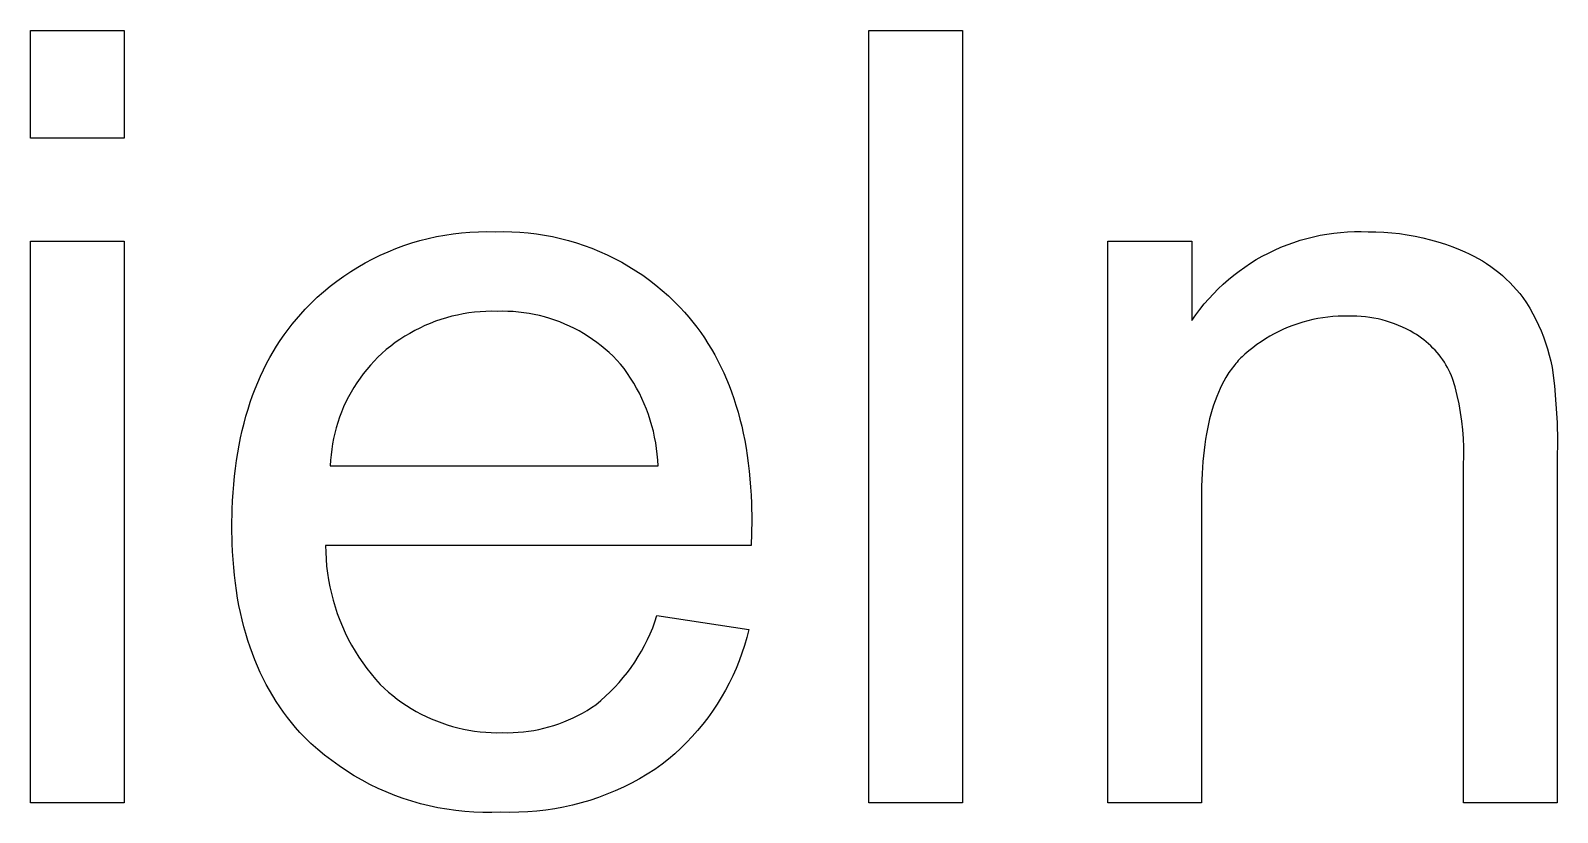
# Model space of a CAD drawing. Header units: millimetres. Extents: x -582 to 3448, y -204 to 2611.
# Drawn here: x 2491.7 to 2544.7, y -27.1 to 0.1 of the extents above; entities that cross this region are included whole.
import ezdxf

# ---------------------------------------------------------------- set-up
doc = ezdxf.new("R2010")
doc.units = ezdxf.units.MM
doc.header["$MEASUREMENT"] = 0
doc.layers.add('Domyslna', color=7, linetype='Continuous', true_color=0x000000)

msp = doc.modelspace()

# ---------------------------------------------------------------- linework, layer by layer
at = {"layer": 'Domyslna'}
for p, q in [((2491.663, -3.688), (2491.663, 0.054)), ((2491.663, 0.054), (2494.916, 0.054)), ((2494.916, 0.054), (2494.916, -3.688)), ((2520.783, -26.789), (2520.783, 0.054)), ((2520.783, 0.054), (2524.037, 0.054)), ((2524.037, 0.054), (2524.037, -26.789)), ((2494.916, -3.688), (2491.663, -3.688)), ((2491.663, -26.789), (2491.663, -7.267)), ((2491.663, -7.267), (2494.916, -7.267)), ((2494.916, -7.267), (2494.916, -26.789)), ((2504.353, -7.523), (2504.629, -7.421)), ((2504.629, -7.421), (2504.908, -7.329)), ((2504.908, -7.329), (2505.19, -7.246)), ((2505.19, -7.246), (2505.474, -7.173)), ((2505.474, -7.173), (2505.761, -7.11)), ((2505.761, -7.11), (2506.05, -7.056)), ((2506.05, -7.056), (2506.341, -7.012)), ((2506.341, -7.012), (2506.633, -6.978)), ((2506.633, -6.978), (2506.925, -6.954)), ((2506.925, -6.954), (2507.219, -6.94)), ((2507.219, -6.94), (2507.513, -6.936)), ((2507.513, -6.936), (2507.807, -6.942)), ((2507.807, -6.942), (2508.093, -6.937)), ((2508.093, -6.937), (2508.378, -6.941)), ((2508.378, -6.941), (2508.664, -6.956)), ((2508.664, -6.956), (2508.949, -6.98)), ((2508.949, -6.98), (2509.233, -7.013)), ((2509.233, -7.013), (2509.516, -7.057)), ((2509.516, -7.057), (2509.797, -7.109)), ((2509.797, -7.109), (2510.076, -7.172)), ((2510.076, -7.172), (2510.352, -7.243)), ((2510.352, -7.243), (2510.627, -7.324)), ((2510.627, -7.324), (2510.898, -7.414)), ((2510.898, -7.414), (2511.166, -7.514)), ((2529.08, -26.789), (2529.08, -7.267)), ((2529.08, -7.267), (2532.009, -7.267)), ((2532.009, -7.267), (2532.009, -10.025)), ((2535.096, -7.479), (2535.318, -7.39)), ((2535.318, -7.39), (2535.542, -7.309)), ((2535.542, -7.309), (2535.769, -7.236)), ((2535.769, -7.236), (2535.999, -7.17)), ((2535.999, -7.17), (2536.23, -7.112)), ((2536.23, -7.112), (2536.464, -7.063)), ((2536.464, -7.063), (2536.699, -7.021)), ((2536.699, -7.021), (2536.935, -6.987)), ((2536.935, -6.987), (2537.173, -6.962)), ((2537.173, -6.962), (2537.411, -6.945)), ((2537.411, -6.945), (2537.65, -6.935)), ((2537.65, -6.935), (2537.888, -6.934)), ((2537.888, -6.934), (2538.127, -6.942)), ((2538.127, -6.942), (2538.4, -6.943)), ((2538.4, -6.943), (2538.673, -6.954)), ((2538.673, -6.954), (2538.946, -6.975)), ((2538.946, -6.975), (2539.218, -7.004)), ((2539.218, -7.004), (2539.488, -7.043)), ((2539.488, -7.043), (2539.757, -7.092)), ((2539.757, -7.092), (2540.024, -7.149)), ((2540.024, -7.149), (2540.289, -7.216)), ((2540.289, -7.216), (2540.552, -7.292)), ((2540.552, -7.292), (2540.812, -7.376)), ((2540.812, -7.376), (2541.069, -7.47)), ((2503.289, -8.021), (2503.549, -7.883)), ((2503.549, -7.883), (2503.813, -7.754)), ((2503.813, -7.754), (2504.081, -7.634)), ((2504.081, -7.634), (2504.353, -7.523)), ((2511.166, -7.514), (2511.431, -7.622)), ((2511.431, -7.622), (2511.692, -7.739)), ((2511.692, -7.739), (2511.948, -7.866)), ((2511.948, -7.866), (2512.2, -8)), ((2534.04, -8.034), (2534.244, -7.908)), ((2534.244, -7.908), (2534.451, -7.79)), ((2534.451, -7.79), (2534.662, -7.679)), ((2534.662, -7.679), (2534.877, -7.575)), ((2534.877, -7.575), (2535.096, -7.479)), ((2541.069, -7.47), (2541.322, -7.572)), ((2541.322, -7.572), (2541.482, -7.638)), ((2541.482, -7.638), (2541.64, -7.709)), ((2541.64, -7.709), (2541.795, -7.786)), ((2541.795, -7.786), (2541.948, -7.868)), ((2541.948, -7.868), (2542.098, -7.956)), ((2542.098, -7.956), (2542.244, -8.048)), ((2502.302, -8.657), (2502.541, -8.486)), ((2502.541, -8.486), (2502.785, -8.322)), ((2502.785, -8.322), (2503.034, -8.167)), ((2503.034, -8.167), (2503.289, -8.021)), ((2512.2, -8), (2512.448, -8.143)), ((2512.448, -8.143), (2512.691, -8.295)), ((2512.691, -8.295), (2512.928, -8.454)), ((2512.928, -8.454), (2513.16, -8.622)), ((2533.274, -8.602), (2533.458, -8.45)), ((2533.458, -8.45), (2533.647, -8.305)), ((2533.647, -8.305), (2533.842, -8.166)), ((2533.842, -8.166), (2534.04, -8.034)), ((2542.244, -8.048), (2542.387, -8.146)), ((2542.387, -8.146), (2542.527, -8.248)), ((2542.527, -8.248), (2542.663, -8.355)), ((2542.663, -8.355), (2542.796, -8.466)), ((2542.796, -8.466), (2542.924, -8.583)), ((2501.843, -9.024), (2502.069, -8.837)), ((2502.069, -8.837), (2502.302, -8.657)), ((2513.16, -8.622), (2513.386, -8.797)), ((2513.386, -8.797), (2513.605, -8.98)), ((2513.605, -8.98), (2513.819, -9.17)), ((2532.754, -9.095), (2532.922, -8.925)), ((2532.922, -8.925), (2533.095, -8.76)), ((2533.095, -8.76), (2533.274, -8.602)), ((2542.924, -8.583), (2543.049, -8.703)), ((2543.049, -8.703), (2543.169, -8.828)), ((2543.169, -8.828), (2543.285, -8.957)), ((2543.285, -8.957), (2543.396, -9.089)), ((2501.204, -9.631), (2501.41, -9.422)), ((2501.41, -9.422), (2501.623, -9.219)), ((2501.623, -9.219), (2501.843, -9.024)), ((2513.819, -9.17), (2514.026, -9.367)), ((2514.026, -9.367), (2514.226, -9.571)), ((2532.287, -9.638), (2532.437, -9.451)), ((2532.437, -9.451), (2532.592, -9.27)), ((2532.592, -9.27), (2532.754, -9.095)), ((2543.396, -9.089), (2543.503, -9.226)), ((2543.503, -9.226), (2543.625, -9.41)), ((2543.625, -9.41), (2543.741, -9.598)), ((2500.749, -10.154), (2500.896, -9.976)), ((2500.896, -9.976), (2501.047, -9.801)), ((2501.047, -9.801), (2501.204, -9.631)), ((2505.733, -10.054), (2505.548, -10.125)), ((2505.921, -9.989), (2505.733, -10.054)), ((2506.11, -9.931), (2505.921, -9.989)), ((2506.302, -9.879), (2506.11, -9.931)), ((2506.495, -9.834), (2506.302, -9.879)), ((2506.69, -9.796), (2506.495, -9.834)), ((2506.886, -9.764), (2506.69, -9.796)), ((2507.083, -9.739), (2506.886, -9.764)), ((2507.28, -9.721), (2507.083, -9.739)), ((2507.478, -9.71), (2507.28, -9.721)), ((2507.677, -9.705), (2507.478, -9.71)), ((2507.875, -9.707), (2507.677, -9.705)), ((2508.06, -9.704), (2507.875, -9.707)), ((2508.245, -9.707), (2508.06, -9.704)), ((2508.43, -9.717), (2508.245, -9.707)), ((2508.614, -9.732), (2508.43, -9.717)), ((2508.797, -9.754), (2508.614, -9.732)), ((2508.98, -9.782), (2508.797, -9.754)), ((2509.162, -9.816), (2508.98, -9.782)), ((2509.342, -9.856), (2509.162, -9.816)), ((2509.521, -9.903), (2509.342, -9.856)), ((2509.699, -9.955), (2509.521, -9.903)), ((2509.874, -10.013), (2509.699, -9.955)), ((2510.048, -10.077), (2509.874, -10.013)), ((2510.219, -10.147), (2510.048, -10.077)), ((2514.226, -9.571), (2514.379, -9.738)), ((2514.379, -9.738), (2514.528, -9.908)), ((2514.528, -9.908), (2514.671, -10.083)), ((2532.009, -10.025), (2532.145, -9.829)), ((2532.145, -9.829), (2532.287, -9.638)), ((2536.029, -10.036), (2535.857, -10.083)), ((2536.202, -9.994), (2536.029, -10.036)), ((2536.377, -9.959), (2536.202, -9.994)), ((2536.552, -9.929), (2536.377, -9.959)), ((2536.729, -9.905), (2536.552, -9.929)), ((2536.906, -9.887), (2536.729, -9.905)), ((2537.084, -9.876), (2536.906, -9.887)), ((2537.262, -9.87), (2537.084, -9.876)), ((2537.441, -9.87), (2537.262, -9.87)), ((2537.589, -9.869), (2537.441, -9.87)), ((2537.738, -9.873), (2537.589, -9.869)), ((2537.886, -9.883), (2537.738, -9.873)), ((2538.035, -9.897), (2537.886, -9.883)), ((2538.182, -9.917), (2538.035, -9.897)), ((2538.329, -9.942), (2538.182, -9.917)), ((2538.474, -9.972), (2538.329, -9.942)), ((2538.619, -10.007), (2538.474, -9.972)), ((2538.762, -10.046), (2538.619, -10.007)), ((2538.904, -10.091), (2538.762, -10.046)), ((2543.741, -9.598), (2543.85, -9.79)), ((2543.85, -9.79), (2543.953, -9.986)), ((2543.953, -9.986), (2544.049, -10.186)), ((2500.339, -10.716), (2500.47, -10.525)), ((2500.47, -10.525), (2500.607, -10.337)), ((2500.607, -10.337), (2500.749, -10.154)), ((2504.664, -10.574), (2504.497, -10.682)), ((2504.834, -10.472), (2504.664, -10.574)), ((2505.008, -10.376), (2504.834, -10.472)), ((2505.185, -10.286), (2505.008, -10.376)), ((2505.365, -10.203), (2505.185, -10.286)), ((2505.548, -10.125), (2505.365, -10.203)), ((2510.388, -10.222), (2510.219, -10.147)), ((2510.554, -10.303), (2510.388, -10.222)), ((2510.717, -10.39), (2510.554, -10.303)), ((2510.877, -10.482), (2510.717, -10.39)), ((2511.034, -10.58), (2510.877, -10.482)), ((2511.188, -10.683), (2511.034, -10.58)), ((2514.671, -10.083), (2514.81, -10.262)), ((2514.81, -10.262), (2514.944, -10.445)), ((2514.944, -10.445), (2515.072, -10.633)), ((2534.712, -10.574), (2534.56, -10.665)), ((2534.868, -10.487), (2534.712, -10.574)), ((2535.027, -10.406), (2534.868, -10.487)), ((2535.188, -10.33), (2535.027, -10.406)), ((2535.352, -10.26), (2535.188, -10.33)), ((2535.518, -10.196), (2535.352, -10.26)), ((2535.687, -10.137), (2535.518, -10.196)), ((2535.857, -10.083), (2535.687, -10.137)), ((2539.044, -10.141), (2538.904, -10.091)), ((2539.182, -10.196), (2539.044, -10.141)), ((2539.319, -10.255), (2539.182, -10.196)), ((2539.453, -10.319), (2539.319, -10.255)), ((2539.585, -10.388), (2539.453, -10.319)), ((2539.714, -10.461), (2539.585, -10.388)), ((2539.805, -10.516), (2539.714, -10.461)), ((2539.894, -10.574), (2539.805, -10.516)), ((2539.981, -10.635), (2539.894, -10.574)), ((2544.049, -10.186), (2544.137, -10.388)), ((2544.137, -10.388), (2544.219, -10.594)), ((2544.219, -10.594), (2544.293, -10.802)), ((2499.973, -11.316), (2500.09, -11.112)), ((2500.09, -11.112), (2500.212, -10.912)), ((2500.212, -10.912), (2500.339, -10.716)), ((2504.021, -11.038), (2503.87, -11.168)), ((2504.176, -10.914), (2504.021, -11.038)), ((2504.334, -10.795), (2504.176, -10.914)), ((2504.497, -10.682), (2504.334, -10.795)), ((2511.338, -10.79), (2511.188, -10.683)), ((2511.485, -10.903), (2511.338, -10.79)), ((2511.627, -11.021), (2511.485, -10.903)), ((2511.766, -11.143), (2511.627, -11.021)), ((2515.072, -10.633), (2515.196, -10.824)), ((2515.196, -10.824), (2515.316, -11.02)), ((2515.316, -11.02), (2515.43, -11.22)), ((2533.982, -11.082), (2533.846, -11.198)), ((2534.121, -10.971), (2533.982, -11.082)), ((2534.264, -10.864), (2534.121, -10.971)), ((2534.41, -10.762), (2534.264, -10.864)), ((2534.56, -10.665), (2534.41, -10.762)), ((2540.065, -10.698), (2539.981, -10.635)), ((2540.148, -10.765), (2540.065, -10.698)), ((2540.228, -10.834), (2540.148, -10.765)), ((2540.306, -10.906), (2540.228, -10.834)), ((2540.381, -10.981), (2540.306, -10.906)), ((2540.454, -11.058), (2540.381, -10.981)), ((2540.524, -11.137), (2540.454, -11.058)), ((2540.592, -11.219), (2540.524, -11.137)), ((2544.293, -10.802), (2544.36, -11.013)), ((2544.36, -11.013), (2544.42, -11.226)), ((2499.754, -11.738), (2499.861, -11.525)), ((2499.861, -11.525), (2499.973, -11.316)), ((2503.467, -11.579), (2503.342, -11.724)), ((2503.597, -11.437), (2503.467, -11.579)), ((2503.731, -11.3), (2503.597, -11.437)), ((2503.87, -11.168), (2503.731, -11.3)), ((2511.9, -11.27), (2511.766, -11.143)), ((2512.03, -11.402), (2511.9, -11.27)), ((2512.156, -11.538), (2512.03, -11.402)), ((2512.279, -11.698), (2512.156, -11.538)), ((2515.43, -11.22), (2515.539, -11.424)), ((2515.539, -11.424), (2515.644, -11.632)), ((2515.644, -11.632), (2515.744, -11.845)), ((2533.451, -11.619), (2533.411, -11.671)), ((2533.492, -11.567), (2533.451, -11.619)), ((2533.534, -11.517), (2533.492, -11.567)), ((2533.576, -11.468), (2533.534, -11.517)), ((2533.619, -11.42), (2533.576, -11.468)), ((2533.663, -11.373), (2533.619, -11.42)), ((2533.708, -11.328), (2533.663, -11.373)), ((2533.753, -11.284), (2533.708, -11.328)), ((2533.799, -11.24), (2533.753, -11.284)), ((2533.846, -11.198), (2533.799, -11.24)), ((2540.656, -11.303), (2540.592, -11.219)), ((2540.718, -11.389), (2540.656, -11.303)), ((2540.777, -11.477), (2540.718, -11.389)), ((2540.832, -11.567), (2540.777, -11.477)), ((2540.885, -11.659), (2540.832, -11.567)), ((2540.935, -11.753), (2540.885, -11.659)), ((2544.42, -11.226), (2544.473, -11.44)), ((2544.473, -11.44), (2544.517, -11.657)), ((2544.517, -11.657), (2544.597, -12.293)), ((2499.464, -12.402), (2499.556, -12.176)), ((2499.556, -12.176), (2499.653, -11.955)), ((2499.653, -11.955), (2499.754, -11.738)), ((2502.999, -12.187), (2502.896, -12.349)), ((2503.108, -12.029), (2502.999, -12.187)), ((2503.223, -11.875), (2503.108, -12.029)), ((2503.342, -11.724), (2503.223, -11.875)), ((2512.397, -11.862), (2512.279, -11.698)), ((2512.509, -12.029), (2512.397, -11.862)), ((2512.615, -12.201), (2512.509, -12.029)), ((2515.744, -11.845), (2515.838, -12.061)), ((2515.838, -12.061), (2515.928, -12.282)), ((2533.115, -12.134), (2533.049, -12.261)), ((2533.185, -12.011), (2533.115, -12.134)), ((2533.22, -11.952), (2533.185, -12.011)), ((2533.257, -11.893), (2533.22, -11.952)), ((2533.294, -11.836), (2533.257, -11.893)), ((2533.332, -11.78), (2533.294, -11.836)), ((2533.371, -11.725), (2533.332, -11.78)), ((2533.411, -11.671), (2533.371, -11.725)), ((2540.981, -11.848), (2540.935, -11.753)), ((2541.024, -11.945), (2540.981, -11.848)), ((2541.064, -12.043), (2541.024, -11.945)), ((2541.148, -12.335), (2541.064, -12.043)), ((2499.295, -12.866), (2499.377, -12.632)), ((2499.377, -12.632), (2499.464, -12.402)), ((2502.706, -12.683), (2502.62, -12.854)), ((2502.798, -12.514), (2502.706, -12.683)), ((2502.896, -12.349), (2502.798, -12.514)), ((2512.716, -12.376), (2512.615, -12.201)), ((2512.811, -12.554), (2512.716, -12.376)), ((2512.899, -12.736), (2512.811, -12.554)), ((2515.928, -12.282), (2516.013, -12.507)), ((2516.013, -12.507), (2516.094, -12.736)), ((2532.867, -12.671), (2532.812, -12.816)), ((2532.925, -12.529), (2532.867, -12.671)), ((2532.985, -12.393), (2532.925, -12.529)), ((2533.049, -12.261), (2532.985, -12.393)), ((2541.222, -12.629), (2541.148, -12.335)), ((2541.286, -12.926), (2541.222, -12.629)), ((2544.597, -12.293), (2544.654, -12.932)), ((2499.145, -13.347), (2499.217, -13.104)), ((2499.217, -13.104), (2499.295, -12.866)), ((2502.466, -13.206), (2502.398, -13.385)), ((2502.54, -13.029), (2502.466, -13.206)), ((2502.62, -12.854), (2502.54, -13.029)), ((2512.982, -12.92), (2512.899, -12.736)), ((2513.058, -13.107), (2512.982, -12.92)), ((2513.128, -13.297), (2513.058, -13.107)), ((2516.094, -12.736), (2516.169, -12.97)), ((2516.169, -12.97), (2516.24, -13.207)), ((2516.24, -13.207), (2516.305, -13.449)), ((2532.712, -13.122), (2532.666, -13.282)), ((2532.761, -12.967), (2532.712, -13.122)), ((2532.812, -12.816), (2532.761, -12.967)), ((2541.339, -13.224), (2541.286, -12.926)), ((2541.382, -13.524), (2541.339, -13.224)), ((2544.654, -12.932), (2544.69, -13.572)), ((2499.016, -13.845), (2499.078, -13.594)), ((2499.078, -13.594), (2499.145, -13.347)), ((2502.281, -13.751), (2502.232, -13.937)), ((2502.336, -13.567), (2502.281, -13.751)), ((2502.398, -13.385), (2502.336, -13.567)), ((2513.192, -13.488), (2513.128, -13.297)), ((2513.249, -13.682), (2513.192, -13.488)), ((2513.299, -13.877), (2513.249, -13.682)), ((2516.305, -13.449), (2516.366, -13.695)), ((2516.366, -13.695), (2516.422, -13.945)), ((2532.547, -13.789), (2532.513, -13.968)), ((2532.583, -13.615), (2532.547, -13.789)), ((2532.623, -13.446), (2532.583, -13.615)), ((2532.666, -13.282), (2532.623, -13.446)), ((2541.416, -13.826), (2541.382, -13.524)), ((2544.69, -13.572), (2544.705, -14.213)), ((2498.907, -14.36), (2498.959, -14.1)), ((2498.959, -14.1), (2499.016, -13.845)), ((2502.153, -14.312), (2502.124, -14.502)), ((2502.189, -14.124), (2502.153, -14.312)), ((2502.232, -13.937), (2502.189, -14.124)), ((2513.343, -14.075), (2513.299, -13.877)), ((2513.38, -14.273), (2513.343, -14.075)), ((2513.411, -14.473), (2513.38, -14.273)), ((2516.422, -13.945), (2516.473, -14.199)), ((2516.473, -14.199), (2516.519, -14.458)), ((2532.482, -14.151), (2532.454, -14.339)), ((2532.513, -13.968), (2532.482, -14.151)), ((2541.438, -14.128), (2541.416, -13.826)), ((2541.451, -14.431), (2541.438, -14.128)), ((2544.705, -14.213), (2544.698, -14.855)), ((2498.817, -14.892), (2498.86, -14.624)), ((2498.86, -14.624), (2498.907, -14.36)), ((2502.101, -14.693), (2502.084, -14.884)), ((2502.124, -14.502), (2502.101, -14.693)), ((2513.435, -14.673), (2513.411, -14.473)), ((2513.452, -14.874), (2513.435, -14.673)), ((2516.519, -14.458), (2516.561, -14.72)), ((2516.561, -14.72), (2516.597, -14.987)), ((2532.428, -14.531), (2532.387, -14.93)), ((2532.454, -14.339), (2532.428, -14.531)), ((2541.444, -15.038), (2541.453, -14.735)), ((2541.453, -14.735), (2541.451, -14.431)), ((2498.748, -15.441), (2498.78, -15.164)), ((2498.78, -15.164), (2498.817, -14.892)), ((2502.084, -14.884), (2502.075, -15.076)), ((2502.075, -15.076), (2513.462, -15.076)), ((2513.462, -15.076), (2513.452, -14.874)), ((2516.597, -14.987), (2516.629, -15.258)), ((2516.629, -15.258), (2516.655, -15.533)), ((2532.358, -15.347), (2532.34, -15.783)), ((2532.387, -14.93), (2532.358, -15.347)), ((2541.444, -26.789), (2541.444, -15.038)), ((2544.698, -14.855), (2544.698, -26.789)), ((2498.698, -16.007), (2498.72, -15.722)), ((2498.72, -15.722), (2498.748, -15.441)), ((2516.655, -15.533), (2516.677, -15.813)), ((2516.677, -15.813), (2516.694, -16.096)), ((2532.34, -15.783), (2532.334, -16.238)), ((2498.668, -16.591), (2498.681, -16.297)), ((2498.681, -16.297), (2498.698, -16.007)), ((2516.694, -16.096), (2516.706, -16.384)), ((2516.706, -16.384), (2516.716, -16.972)), ((2532.334, -16.238), (2532.334, -26.789)), ((2498.658, -17.191), (2498.668, -16.591)), ((2516.716, -16.972), (2516.698, -17.842)), ((2498.668, -17.771), (2498.658, -17.191)), ((2498.68, -18.055), (2498.668, -17.771)), ((2516.698, -17.842), (2501.912, -17.842)), ((2501.912, -17.842), (2501.916, -18.083)), ((2498.697, -18.335), (2498.68, -18.055)), ((2498.72, -18.611), (2498.697, -18.335)), ((2501.916, -18.083), (2501.928, -18.324)), ((2501.928, -18.324), (2501.949, -18.565)), ((2501.949, -18.565), (2501.978, -18.804)), ((2498.747, -18.882), (2498.72, -18.611)), ((2498.779, -19.15), (2498.747, -18.882)), ((2501.978, -18.804), (2502.015, -19.043)), ((2502.015, -19.043), (2502.059, -19.28)), ((2498.816, -19.413), (2498.779, -19.15)), ((2498.857, -19.673), (2498.816, -19.413)), ((2502.059, -19.28), (2502.112, -19.516)), ((2502.112, -19.516), (2502.173, -19.75)), ((2498.904, -19.928), (2498.857, -19.673)), ((2498.956, -20.179), (2498.904, -19.928)), ((2502.173, -19.75), (2502.242, -19.981)), ((2502.242, -19.981), (2502.319, -20.21)), ((2499.012, -20.426), (2498.956, -20.179)), ((2499.074, -20.669), (2499.012, -20.426)), ((2499.14, -20.908), (2499.074, -20.669)), ((2502.319, -20.21), (2502.403, -20.436)), ((2502.403, -20.436), (2502.495, -20.66)), ((2502.495, -20.66), (2502.595, -20.88)), ((2513.275, -20.705), (2513.353, -20.494)), ((2513.353, -20.494), (2513.424, -20.282)), ((2513.424, -20.282), (2516.614, -20.77)), ((2499.212, -21.143), (2499.14, -20.908)), ((2499.288, -21.374), (2499.212, -21.143)), ((2502.595, -20.88), (2502.702, -21.096)), ((2502.702, -21.096), (2502.816, -21.309)), ((2512.996, -21.317), (2513.096, -21.116)), ((2513.096, -21.116), (2513.189, -20.912)), ((2513.189, -20.912), (2513.275, -20.705)), ((2516.544, -21.045), (2516.465, -21.317)), ((2516.614, -20.77), (2516.544, -21.045)), ((2499.369, -21.6), (2499.288, -21.374)), ((2499.455, -21.823), (2499.369, -21.6)), ((2502.816, -21.309), (2502.938, -21.517)), ((2502.938, -21.517), (2503.066, -21.722)), ((2503.066, -21.722), (2503.201, -21.922)), ((2512.655, -21.896), (2512.775, -21.707)), ((2512.775, -21.707), (2512.889, -21.514)), ((2512.889, -21.514), (2512.996, -21.317)), ((2516.376, -21.586), (2516.279, -21.852)), ((2516.465, -21.317), (2516.376, -21.586)), ((2499.546, -22.041), (2499.455, -21.823)), ((2499.642, -22.255), (2499.546, -22.041)), ((2499.743, -22.465), (2499.642, -22.255)), ((2503.201, -21.922), (2503.343, -22.117)), ((2503.343, -22.117), (2503.492, -22.308)), ((2512.255, -22.437), (2512.395, -22.261)), ((2512.395, -22.261), (2512.528, -22.081)), ((2512.528, -22.081), (2512.655, -21.896)), ((2516.172, -22.115), (2516.057, -22.374)), ((2516.279, -21.852), (2516.172, -22.115)), ((2499.849, -22.671), (2499.743, -22.465)), ((2499.959, -22.873), (2499.849, -22.671)), ((2503.492, -22.308), (2503.647, -22.493)), ((2503.647, -22.493), (2503.808, -22.673)), ((2503.808, -22.673), (2503.95, -22.808)), ((2503.95, -22.808), (2504.096, -22.938)), ((2511.801, -22.933), (2511.958, -22.773)), ((2511.958, -22.773), (2512.11, -22.608)), ((2512.11, -22.608), (2512.255, -22.437)), ((2515.933, -22.629), (2515.8, -22.879)), ((2516.057, -22.374), (2515.933, -22.629)), ((2500.075, -23.071), (2499.959, -22.873)), ((2500.196, -23.265), (2500.075, -23.071)), ((2500.321, -23.455), (2500.196, -23.265)), ((2504.096, -22.938), (2504.246, -23.063)), ((2504.246, -23.063), (2504.401, -23.183)), ((2504.401, -23.183), (2504.559, -23.298)), ((2504.559, -23.298), (2504.721, -23.408)), ((2511.298, -23.379), (2511.471, -23.236)), ((2511.471, -23.236), (2511.639, -23.088)), ((2511.639, -23.088), (2511.801, -22.933)), ((2515.659, -23.125), (2515.51, -23.366)), ((2515.8, -22.879), (2515.659, -23.125)), ((2500.451, -23.64), (2500.321, -23.455)), ((2500.587, -23.822), (2500.451, -23.64)), ((2500.727, -23.999), (2500.587, -23.822)), ((2504.721, -23.408), (2504.887, -23.512)), ((2504.887, -23.512), (2505.056, -23.61)), ((2505.056, -23.61), (2505.229, -23.703)), ((2505.229, -23.703), (2505.404, -23.79)), ((2505.404, -23.79), (2505.582, -23.871)), ((2510.352, -23.908), (2510.517, -23.833)), ((2510.517, -23.833), (2510.679, -23.753)), ((2510.679, -23.753), (2510.838, -23.668)), ((2510.838, -23.668), (2510.995, -23.577)), ((2510.995, -23.577), (2511.148, -23.48)), ((2511.148, -23.48), (2511.298, -23.379)), ((2515.188, -23.832), (2515.015, -24.057)), ((2515.353, -23.602), (2515.188, -23.832)), ((2515.51, -23.366), (2515.353, -23.602)), ((2500.872, -24.172), (2500.727, -23.999)), ((2501.022, -24.341), (2500.872, -24.172)), ((2501.177, -24.507), (2501.022, -24.341)), ((2505.582, -23.871), (2505.763, -23.945)), ((2505.763, -23.945), (2505.946, -24.014)), ((2505.946, -24.014), (2506.132, -24.077)), ((2506.132, -24.077), (2506.319, -24.133)), ((2506.319, -24.133), (2506.509, -24.183)), ((2506.509, -24.183), (2506.699, -24.226)), ((2506.699, -24.226), (2506.892, -24.263)), ((2506.892, -24.263), (2507.085, -24.294)), ((2507.085, -24.294), (2507.279, -24.318)), ((2507.279, -24.318), (2507.474, -24.336)), ((2507.474, -24.336), (2507.669, -24.347)), ((2507.669, -24.347), (2507.865, -24.351)), ((2507.865, -24.351), (2508.061, -24.349)), ((2508.061, -24.349), (2508.242, -24.351)), ((2508.242, -24.351), (2508.423, -24.347)), ((2508.423, -24.347), (2508.603, -24.337)), ((2508.603, -24.337), (2508.783, -24.321)), ((2508.783, -24.321), (2508.963, -24.299)), ((2508.963, -24.299), (2509.142, -24.271)), ((2509.142, -24.271), (2509.319, -24.236)), ((2509.319, -24.236), (2509.496, -24.196)), ((2509.496, -24.196), (2509.671, -24.15)), ((2509.671, -24.15), (2509.844, -24.098)), ((2509.844, -24.098), (2510.015, -24.041)), ((2510.015, -24.041), (2510.185, -23.977)), ((2510.185, -23.977), (2510.352, -23.908)), ((2514.834, -24.276), (2514.647, -24.488)), ((2515.015, -24.057), (2514.834, -24.276)), ((2501.403, -24.723), (2501.177, -24.507)), ((2501.637, -24.932), (2501.403, -24.723)), ((2514.251, -24.894), (2514.043, -25.086)), ((2514.452, -24.694), (2514.251, -24.894)), ((2514.647, -24.488), (2514.452, -24.694)), ((2501.878, -25.132), (2501.637, -24.932)), ((2502.125, -25.324), (2501.878, -25.132)), ((2502.379, -25.507), (2502.125, -25.324)), ((2513.607, -25.45), (2513.349, -25.627)), ((2513.828, -25.272), (2513.607, -25.45)), ((2514.043, -25.086), (2513.828, -25.272)), ((2502.639, -25.682), (2502.379, -25.507)), ((2502.905, -25.847), (2502.639, -25.682)), ((2503.177, -26.003), (2502.905, -25.847)), ((2512.814, -25.954), (2512.538, -26.104)), ((2513.084, -25.795), (2512.814, -25.954)), ((2513.349, -25.627), (2513.084, -25.795)), ((2503.454, -26.149), (2503.177, -26.003)), ((2503.735, -26.286), (2503.454, -26.149)), ((2504.022, -26.413), (2503.735, -26.286)), ((2504.312, -26.53), (2504.022, -26.413)), ((2511.682, -26.494), (2511.388, -26.604)), ((2511.972, -26.374), (2511.682, -26.494)), ((2512.257, -26.244), (2511.972, -26.374)), ((2512.538, -26.104), (2512.257, -26.244)), ((2494.916, -26.789), (2491.663, -26.789)), ((2504.607, -26.637), (2504.312, -26.53)), ((2504.905, -26.733), (2504.607, -26.637)), ((2505.206, -26.819), (2504.905, -26.733)), ((2505.51, -26.895), (2505.206, -26.819)), ((2505.816, -26.96), (2505.51, -26.895)), ((2506.124, -27.014), (2505.816, -26.96)), ((2506.434, -27.058), (2506.124, -27.014)), ((2509.562, -27.044), (2509.25, -27.08)), ((2509.872, -26.997), (2509.562, -27.044)), ((2510.18, -26.939), (2509.872, -26.997)), ((2510.487, -26.871), (2510.18, -26.939)), ((2510.79, -26.793), (2510.487, -26.871)), ((2511.091, -26.703), (2510.79, -26.793)), ((2511.388, -26.604), (2511.091, -26.703)), ((2524.037, -26.789), (2520.783, -26.789)), ((2532.334, -26.789), (2529.08, -26.789)), ((2544.698, -26.789), (2541.444, -26.789)), ((2506.746, -27.091), (2506.434, -27.058)), ((2507.058, -27.113), (2506.746, -27.091)), ((2507.371, -27.124), (2507.058, -27.113)), ((2507.684, -27.125), (2507.371, -27.124)), ((2507.997, -27.115), (2507.684, -27.125)), ((2508.311, -27.122), (2507.997, -27.115)), ((2508.624, -27.119), (2508.311, -27.122)), ((2508.938, -27.105), (2508.624, -27.119)), ((2509.25, -27.08), (2508.938, -27.105))]:
    msp.add_line(p, q, dxfattribs=at)

doc.saveas('drawing.dxf')
